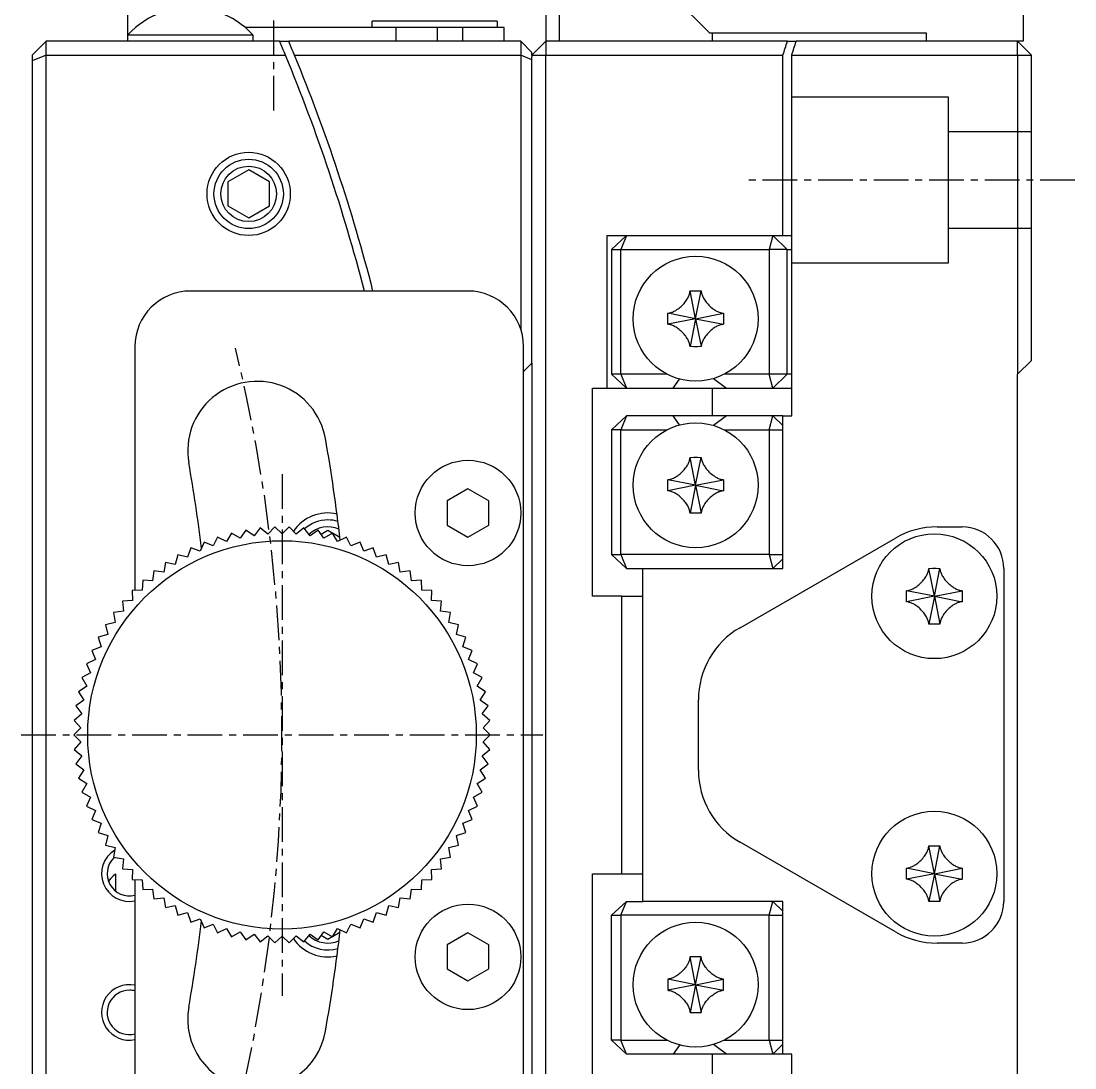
# Model space of a CAD drawing. Extents: x 52 to 451, y 54 to 360.
# Drawn here: x 292.84 to 330.8, y 164.16 to 201.89 of the extents above; entities that cross this region are included whole.
import ezdxf

# ---------------------------------------------------------------- set-up
doc = ezdxf.new("R2010")
doc.units = 0
doc.linetypes.add('CENTER', pattern=[2, 1.25, -0.25, 0.25, -0.25])
doc.layers.get('0').update_dxf_attribs({"linetype": 'CONTINUOUS'})
doc.layers.add('CENTER', color=1, linetype='CENTER')

msp = doc.modelspace()

# ---------------------------------------------------------------- linework, layer by layer
at = {"color": 7, "linetype": 'CONTINUOUS'}
for p, q in [((328.937, 216.161), (328.937, 201.161)), ((312.237, 201.161), (312.237, 213.161)), ((311.737, 212.661), (311.737, 201.161)), ((317.637, 201.461), (312.937, 206.161)), ((296.687, 201.161), (296.687, 202.411)), ((306.335, 201.661), (300.905, 201.661)), ((309.987, 201.89), (305.487, 201.89)), ((305.487, 201.661), (305.487, 201.89)), ((307.835, 201.661), (306.335, 201.661)), ((308.737, 201.661), (307.835, 201.661)), ((310.237, 201.661), (308.737, 201.661)), ((309.987, 201.89), (309.987, 201.661)), ((310.237, 201.161), (310.237, 201.661)), ((296.687, 201.39), (298.937, 201.39)), ((296.687, 201.161), (296.687, 201.39)), ((298.937, 201.39), (301.187, 201.39)), ((301.187, 201.39), (301.187, 201.161)), ((317.637, 201.461), (325.437, 201.461)), ((317.737, 201.461), (317.737, 201.161)), ((325.437, 201.461), (325.437, 201.161)), ((293.737, 201.161), (293.237, 200.661)), ((302.152, 201.161), (293.737, 201.161)), ((293.737, 200.661), (293.737, 201.161)), ((302.152, 201.161), (302.478, 201.161)), ((310.837, 201.161), (302.478, 201.161)), ((311.237, 200.761), (310.837, 201.161)), ((310.837, 201.161), (310.837, 200.661)), ((311.237, 200.661), (311.737, 201.161)), ((320.443, 201.161), (311.737, 201.161)), ((311.737, 201.161), (311.737, 200.661)), ((320.443, 201.161), (320.758, 201.161)), ((328.737, 201.161), (320.758, 201.161)), ((328.737, 201.161), (329.237, 200.661)), ((328.737, 200.661), (328.737, 201.161)), ((328.937, 201.161), (328.737, 201.161)), ((293.237, 200.661), (293.237, 200.454)), ((293.737, 200.661), (293.237, 200.454)), ((293.237, 200.454), (293.237, 151.868)), ((293.737, 151.661), (293.737, 200.661)), ((293.737, 200.661), (302.362, 200.661)), ((302.687, 200.661), (310.837, 200.661)), ((310.837, 200.661), (310.837, 190.785)), ((311.237, 200.495), (310.837, 200.661)), ((311.237, 200.661), (311.237, 200.761)), ((311.237, 200.661), (311.237, 200.595)), ((311.237, 200.661), (311.737, 200.661)), ((311.237, 200.495), (311.237, 200.595)), ((311.237, 189.561), (311.237, 200.495)), ((311.737, 151.661), (311.737, 200.661)), ((311.737, 200.661), (320.283, 200.661)), ((320.283, 194.161), (320.283, 200.661)), ((320.598, 187.661), (320.598, 200.661)), ((320.598, 200.661), (328.737, 200.661)), ((328.737, 200.661), (328.737, 189.161)), ((328.737, 200.661), (329.237, 200.661)), ((329.237, 189.661), (329.237, 200.661)), ((301.036, 196.527), (300.286, 196.094)), ((301.786, 196.094), (301.036, 196.527)), ((300.286, 196.094), (300.286, 195.228)), ((301.786, 195.228), (301.786, 196.094)), ((300.286, 195.228), (301.036, 194.795)), ((301.036, 194.795), (301.786, 195.228)), ((313.948, 194.161), (320.283, 194.161)), ((313.948, 188.661), (313.948, 194.161)), ((314.112, 193.661), (314.651, 194.161)), ((314.651, 194.161), (314.446, 193.661)), ((319.918, 194.161), (319.781, 193.661)), ((319.918, 194.161), (320.436, 193.661)), ((320.283, 194.161), (320.598, 194.161)), ((314.112, 193.661), (314.446, 193.661)), ((314.112, 193.661), (314.112, 189.161)), ((314.446, 193.661), (319.781, 193.661)), ((314.446, 189.161), (314.446, 193.661)), ((320.436, 193.661), (319.781, 193.661)), ((319.781, 193.661), (319.781, 189.161)), ((320.436, 193.661), (320.598, 193.661)), ((320.436, 189.161), (320.436, 193.661)), ((308.937, 192.161), (298.937, 192.161)), ((316.927, 192.094), (316.931, 192.117)), ((316.931, 192.117), (316.934, 192.14)), ((316.934, 192.14), (316.937, 192.162)), ((316.937, 192.162), (317.074, 192.167)), ((317.137, 191.161), (316.937, 192.162)), ((317.074, 192.167), (317.206, 192.167)), ((317.137, 191.161), (317.337, 192.162)), ((317.206, 192.167), (317.337, 192.162)), ((317.337, 192.162), (317.34, 192.133)), ((317.34, 192.133), (317.345, 192.105)), ((317.345, 192.105), (317.352, 192.076)), ((316.719, 191.713), (316.75, 191.751)), ((316.75, 191.751), (316.778, 191.787)), ((316.778, 191.787), (316.804, 191.825)), ((316.804, 191.825), (316.829, 191.863)), ((316.829, 191.863), (316.846, 191.893)), ((316.846, 191.893), (316.863, 191.923)), ((316.863, 191.923), (316.878, 191.954)), ((316.878, 191.954), (316.892, 191.986)), ((316.892, 191.986), (316.903, 192.014)), ((316.903, 192.014), (316.913, 192.043)), ((316.913, 192.043), (316.921, 192.072)), ((316.921, 192.072), (316.927, 192.094)), ((317.352, 192.076), (317.36, 192.048)), ((317.36, 192.048), (317.369, 192.019)), ((317.369, 192.019), (317.38, 191.992)), ((317.38, 191.992), (317.393, 191.961)), ((317.393, 191.961), (317.408, 191.931)), ((317.408, 191.931), (317.423, 191.901)), ((317.423, 191.901), (317.44, 191.871)), ((317.44, 191.871), (317.465, 191.832)), ((317.465, 191.832), (317.492, 191.793)), ((317.492, 191.793), (317.52, 191.756)), ((317.52, 191.756), (317.551, 191.718)), ((317.551, 191.718), (317.584, 191.682)), ((316.131, 191.229), (316.136, 191.361)), ((316.136, 191.361), (316.164, 191.364)), ((317.137, 191.161), (316.136, 191.361)), ((316.164, 191.364), (316.193, 191.369)), ((316.193, 191.369), (316.222, 191.376)), ((316.222, 191.376), (316.25, 191.384)), ((316.25, 191.384), (316.278, 191.393)), ((316.278, 191.393), (316.306, 191.404)), ((316.306, 191.404), (316.337, 191.417)), ((316.337, 191.417), (316.367, 191.431)), ((316.367, 191.431), (316.397, 191.447)), ((316.397, 191.447), (316.427, 191.464)), ((316.427, 191.464), (316.466, 191.489)), ((316.466, 191.489), (316.504, 191.516)), ((316.504, 191.516), (316.542, 191.544)), ((316.542, 191.544), (316.58, 191.575)), ((316.58, 191.575), (316.616, 191.608)), ((316.616, 191.608), (316.652, 191.642)), ((316.652, 191.642), (316.686, 191.677)), ((316.686, 191.677), (316.719, 191.713)), ((317.137, 191.161), (318.138, 191.361)), ((317.584, 191.682), (317.618, 191.646)), ((317.618, 191.646), (317.653, 191.612)), ((317.653, 191.612), (317.69, 191.579)), ((317.69, 191.579), (317.727, 191.548)), ((317.727, 191.548), (317.764, 191.52)), ((317.764, 191.52), (317.801, 191.494)), ((317.801, 191.494), (317.839, 191.469)), ((317.839, 191.469), (317.869, 191.452)), ((317.869, 191.452), (317.9, 191.435)), ((317.9, 191.435), (317.931, 191.42)), ((317.931, 191.42), (317.962, 191.406)), ((317.962, 191.406), (317.991, 191.395)), ((317.991, 191.395), (318.019, 191.385)), ((318.019, 191.385), (318.048, 191.377)), ((318.048, 191.377), (318.071, 191.371)), ((318.071, 191.371), (318.093, 191.367)), ((318.093, 191.367), (318.116, 191.363)), ((318.116, 191.363), (318.138, 191.361)), ((318.138, 191.361), (318.143, 191.224)), ((316.131, 191.098), (316.131, 191.229)), ((316.136, 190.961), (316.131, 191.098)), ((317.137, 191.161), (316.136, 190.961)), ((316.158, 190.958), (316.136, 190.961)), ((317.137, 191.161), (316.937, 190.16)), ((317.137, 191.161), (317.337, 190.16)), ((317.137, 191.161), (318.138, 190.961)), ((318.138, 190.961), (318.11, 190.957)), ((318.143, 191.092), (318.138, 190.961)), ((318.143, 191.224), (318.143, 191.092)), ((316.181, 190.955), (316.158, 190.958)), ((316.204, 190.95), (316.181, 190.955)), ((316.226, 190.945), (316.204, 190.95)), ((316.255, 190.937), (316.226, 190.945)), ((316.284, 190.927), (316.255, 190.937)), ((316.312, 190.916), (316.284, 190.927)), ((316.343, 190.902), (316.312, 190.916)), ((316.374, 190.887), (316.343, 190.902)), ((316.405, 190.87), (316.374, 190.887)), ((316.435, 190.852), (316.405, 190.87)), ((316.473, 190.828), (316.435, 190.852)), ((316.511, 190.801), (316.473, 190.828)), ((316.547, 190.774), (316.511, 190.801)), ((316.585, 190.742), (316.547, 190.774)), ((316.621, 190.71), (316.585, 190.742)), ((316.656, 190.676), (316.621, 190.71)), ((316.69, 190.64), (316.656, 190.676)), ((316.723, 190.603), (316.69, 190.64)), ((316.754, 190.566), (316.723, 190.603)), ((317.555, 190.608), (317.524, 190.571)), ((317.588, 190.645), (317.555, 190.608)), ((317.622, 190.68), (317.588, 190.645)), ((317.658, 190.714), (317.622, 190.68)), ((317.694, 190.747), (317.658, 190.714)), ((317.732, 190.778), (317.694, 190.747)), ((317.77, 190.806), (317.732, 190.778)), ((317.808, 190.833), (317.77, 190.806)), ((317.847, 190.857), (317.808, 190.833)), ((317.877, 190.874), (317.847, 190.857)), ((317.907, 190.89), (317.877, 190.874)), ((317.937, 190.905), (317.907, 190.89)), ((317.968, 190.918), (317.937, 190.905)), ((317.996, 190.929), (317.968, 190.918)), ((318.024, 190.938), (317.996, 190.929)), ((318.052, 190.946), (318.024, 190.938)), ((318.081, 190.953), (318.052, 190.946)), ((318.11, 190.957), (318.081, 190.953)), ((316.782, 190.528), (316.754, 190.566)), ((316.809, 190.49), (316.782, 190.528)), ((316.834, 190.45), (316.809, 190.49)), ((316.851, 190.421), (316.834, 190.45)), ((316.866, 190.391), (316.851, 190.421)), ((316.881, 190.361), (316.866, 190.391)), ((316.894, 190.33), (316.881, 190.361)), ((316.905, 190.302), (316.894, 190.33)), ((316.914, 190.274), (316.905, 190.302)), ((316.922, 190.246), (316.914, 190.274)), ((316.929, 190.217), (316.922, 190.246)), ((316.934, 190.188), (316.929, 190.217)), ((317.343, 190.205), (317.34, 190.182)), ((317.348, 190.227), (317.343, 190.205)), ((317.353, 190.25), (317.348, 190.227)), ((317.361, 190.279), (317.353, 190.25)), ((317.371, 190.307), (317.361, 190.279)), ((317.382, 190.336), (317.371, 190.307)), ((317.396, 190.367), (317.382, 190.336)), ((317.411, 190.398), (317.396, 190.367)), ((317.428, 190.429), (317.411, 190.398)), ((317.446, 190.459), (317.428, 190.429)), ((317.47, 190.497), (317.446, 190.459)), ((317.496, 190.534), (317.47, 190.497)), ((317.524, 190.571), (317.496, 190.534)), ((296.937, 190.161), (296.937, 181.372)), ((310.937, 162.161), (310.937, 190.161)), ((316.937, 190.16), (316.934, 190.188)), ((317.069, 190.155), (316.937, 190.16)), ((317.2, 190.154), (317.069, 190.155)), ((317.337, 190.16), (317.2, 190.154)), ((317.34, 190.182), (317.337, 190.16)), ((311.237, 189.561), (310.937, 189.261)), ((311.237, 189.561), (311.237, 162.761)), ((329.237, 189.661), (328.737, 189.161)), ((314.651, 188.661), (314.112, 189.161)), ((314.446, 189.161), (314.112, 189.161)), ((316.106, 189.161), (314.446, 189.161)), ((314.446, 189.161), (314.651, 188.661)), ((319.781, 189.161), (318.168, 189.161)), ((319.918, 188.661), (319.781, 189.161)), ((320.436, 189.161), (319.781, 189.161)), ((320.436, 189.161), (319.918, 188.661)), ((320.598, 189.161), (320.436, 189.161)), ((328.737, 163.161), (328.737, 189.161)), ((316.326, 188.661), (316.56, 188.986)), ((317.776, 189.005), (318.252, 188.661)), ((313.417, 181.161), (313.417, 188.661)), ((313.417, 188.661), (313.948, 188.661)), ((313.948, 188.661), (314.651, 188.661)), ((314.651, 188.661), (316.326, 188.661)), ((316.326, 188.661), (318.252, 188.661)), ((317.737, 188.661), (317.737, 187.661)), ((318.252, 188.661), (319.918, 188.661)), ((319.918, 188.661), (320.598, 188.661)), ((314.651, 187.661), (314.112, 187.161)), ((314.651, 187.661), (314.446, 187.161)), ((316.326, 187.661), (314.651, 187.661)), ((318.252, 187.661), (316.326, 187.661)), ((316.56, 187.335), (316.326, 187.661)), ((318.252, 187.661), (317.776, 187.317)), ((319.918, 187.661), (318.252, 187.661)), ((319.781, 187.161), (319.918, 187.661)), ((320.283, 187.309), (319.918, 187.661)), ((320.283, 187.661), (319.918, 187.661)), ((320.283, 182.161), (320.283, 187.661)), ((320.283, 187.661), (320.598, 187.661)), ((314.446, 187.161), (314.112, 187.161)), ((314.112, 187.161), (314.112, 182.661)), ((314.446, 187.161), (316.106, 187.161)), ((314.446, 182.661), (314.446, 187.161)), ((318.168, 187.161), (319.781, 187.161)), ((319.781, 187.161), (320.283, 187.161)), ((319.781, 187.161), (319.781, 182.661)), ((316.903, 186.014), (316.913, 186.043)), ((316.913, 186.043), (316.921, 186.072)), ((316.921, 186.072), (316.927, 186.094)), ((316.927, 186.094), (316.931, 186.117)), ((316.931, 186.117), (316.934, 186.14)), ((316.934, 186.14), (316.937, 186.162)), ((316.937, 186.162), (317.074, 186.167)), ((317.137, 185.161), (316.937, 186.162)), ((317.074, 186.167), (317.206, 186.167)), ((317.137, 185.161), (317.337, 186.162)), ((317.206, 186.167), (317.337, 186.162)), ((317.337, 186.162), (317.34, 186.133)), ((317.34, 186.133), (317.345, 186.105)), ((317.345, 186.105), (317.352, 186.076)), ((317.352, 186.076), (317.36, 186.048)), ((317.36, 186.048), (317.369, 186.019)), ((316.652, 185.642), (316.686, 185.677)), ((316.686, 185.677), (316.719, 185.713)), ((316.719, 185.713), (316.75, 185.751)), ((316.75, 185.751), (316.778, 185.787)), ((316.778, 185.787), (316.804, 185.825)), ((316.804, 185.825), (316.829, 185.863)), ((316.829, 185.863), (316.846, 185.893)), ((316.846, 185.893), (316.863, 185.923)), ((316.863, 185.923), (316.878, 185.954)), ((316.878, 185.954), (316.892, 185.986)), ((316.892, 185.986), (316.903, 186.014)), ((317.369, 186.019), (317.38, 185.992)), ((317.38, 185.992), (317.393, 185.961)), ((317.393, 185.961), (317.408, 185.931)), ((317.408, 185.931), (317.423, 185.901)), ((317.423, 185.901), (317.44, 185.871)), ((317.44, 185.871), (317.465, 185.832)), ((317.465, 185.832), (317.492, 185.793)), ((317.492, 185.793), (317.52, 185.756)), ((317.52, 185.756), (317.551, 185.718)), ((317.551, 185.718), (317.584, 185.682)), ((317.584, 185.682), (317.618, 185.646)), ((317.618, 185.646), (317.653, 185.612)), ((316.131, 185.229), (316.136, 185.361)), ((316.136, 185.361), (316.164, 185.364)), ((317.137, 185.161), (316.136, 185.361)), ((316.164, 185.364), (316.193, 185.369)), ((316.193, 185.369), (316.222, 185.376)), ((316.222, 185.376), (316.25, 185.384)), ((316.25, 185.384), (316.278, 185.393)), ((316.278, 185.393), (316.306, 185.404)), ((316.306, 185.404), (316.337, 185.417)), ((316.337, 185.417), (316.367, 185.431)), ((316.367, 185.431), (316.397, 185.447)), ((316.397, 185.447), (316.427, 185.464)), ((316.427, 185.464), (316.466, 185.489)), ((316.466, 185.489), (316.504, 185.516)), ((316.504, 185.516), (316.542, 185.544)), ((316.542, 185.544), (316.58, 185.575)), ((316.58, 185.575), (316.616, 185.608)), ((316.616, 185.608), (316.652, 185.642)), ((317.137, 185.161), (318.138, 185.361)), ((317.653, 185.612), (317.69, 185.579)), ((317.69, 185.579), (317.727, 185.548)), ((317.727, 185.548), (317.764, 185.52)), ((317.764, 185.52), (317.801, 185.494)), ((317.801, 185.494), (317.839, 185.469)), ((317.839, 185.469), (317.869, 185.452)), ((317.869, 185.452), (317.9, 185.435)), ((317.9, 185.435), (317.931, 185.42)), ((317.931, 185.42), (317.962, 185.406)), ((317.962, 185.406), (317.991, 185.395)), ((317.991, 185.395), (318.019, 185.385)), ((318.019, 185.385), (318.048, 185.377)), ((318.048, 185.377), (318.071, 185.371)), ((318.071, 185.371), (318.093, 185.367)), ((318.093, 185.367), (318.116, 185.363)), ((318.116, 185.363), (318.138, 185.361)), ((318.138, 185.361), (318.143, 185.224)), ((308.937, 185.027), (308.187, 184.594)), ((309.687, 184.594), (308.937, 185.027)), ((316.131, 185.098), (316.131, 185.229)), ((316.136, 184.961), (316.131, 185.098)), ((317.137, 185.161), (316.136, 184.961)), ((316.158, 184.958), (316.136, 184.961)), ((316.181, 184.955), (316.158, 184.958)), ((316.204, 184.95), (316.181, 184.955)), ((316.226, 184.945), (316.204, 184.95)), ((316.255, 184.937), (316.226, 184.945)), ((316.284, 184.927), (316.255, 184.937)), ((316.312, 184.916), (316.284, 184.927)), ((316.343, 184.902), (316.312, 184.916)), ((316.374, 184.887), (316.343, 184.902)), ((316.405, 184.87), (316.374, 184.887)), ((317.137, 185.161), (316.937, 184.16)), ((317.137, 185.161), (317.337, 184.16)), ((317.137, 185.161), (318.138, 184.961)), ((317.907, 184.89), (317.877, 184.874)), ((317.937, 184.905), (317.907, 184.89)), ((317.968, 184.918), (317.937, 184.905)), ((317.996, 184.929), (317.968, 184.918)), ((318.024, 184.938), (317.996, 184.929)), ((318.052, 184.946), (318.024, 184.938)), ((318.081, 184.953), (318.052, 184.946)), ((318.11, 184.957), (318.081, 184.953)), ((318.138, 184.961), (318.11, 184.957)), ((318.143, 185.092), (318.138, 184.961)), ((318.143, 185.224), (318.143, 185.092)), ((308.187, 184.594), (308.187, 183.728)), ((309.687, 183.728), (309.687, 184.594)), ((316.435, 184.852), (316.405, 184.87)), ((316.473, 184.828), (316.435, 184.852)), ((316.511, 184.801), (316.473, 184.828)), ((316.547, 184.774), (316.511, 184.801)), ((316.585, 184.742), (316.547, 184.774)), ((316.621, 184.71), (316.585, 184.742)), ((316.656, 184.676), (316.621, 184.71)), ((316.69, 184.64), (316.656, 184.676)), ((316.723, 184.603), (316.69, 184.64)), ((316.754, 184.566), (316.723, 184.603)), ((316.782, 184.528), (316.754, 184.566)), ((316.809, 184.49), (316.782, 184.528)), ((317.496, 184.534), (317.47, 184.497)), ((317.524, 184.571), (317.496, 184.534)), ((317.555, 184.608), (317.524, 184.571)), ((317.588, 184.645), (317.555, 184.608)), ((317.622, 184.68), (317.588, 184.645)), ((317.658, 184.714), (317.622, 184.68)), ((317.694, 184.747), (317.658, 184.714)), ((317.732, 184.778), (317.694, 184.747)), ((317.77, 184.806), (317.732, 184.778)), ((317.808, 184.833), (317.77, 184.806)), ((317.847, 184.857), (317.808, 184.833)), ((317.877, 184.874), (317.847, 184.857)), ((316.834, 184.45), (316.809, 184.49)), ((316.851, 184.421), (316.834, 184.45)), ((316.866, 184.391), (316.851, 184.421)), ((316.881, 184.361), (316.866, 184.391)), ((316.894, 184.33), (316.881, 184.361)), ((316.905, 184.302), (316.894, 184.33)), ((316.914, 184.274), (316.905, 184.302)), ((316.922, 184.246), (316.914, 184.274)), ((316.929, 184.217), (316.922, 184.246)), ((316.934, 184.188), (316.929, 184.217)), ((316.937, 184.16), (316.934, 184.188)), ((317.069, 184.155), (316.937, 184.16)), ((317.2, 184.154), (317.069, 184.155)), ((317.337, 184.16), (317.2, 184.154)), ((317.34, 184.182), (317.337, 184.16)), ((317.343, 184.205), (317.34, 184.182)), ((317.348, 184.227), (317.343, 184.205)), ((317.353, 184.25), (317.348, 184.227)), ((317.361, 184.279), (317.353, 184.25)), ((317.371, 184.307), (317.361, 184.279)), ((317.382, 184.336), (317.371, 184.307)), ((317.396, 184.367), (317.382, 184.336)), ((317.411, 184.398), (317.396, 184.367)), ((317.428, 184.429), (317.411, 184.398)), ((317.446, 184.459), (317.428, 184.429)), ((317.47, 184.497), (317.446, 184.459)), ((300.423, 183.438), (300.238, 183.131)), ((300.729, 183.254), (300.423, 183.438)), ((300.935, 183.547), (300.729, 183.254)), ((301.228, 183.342), (300.935, 183.547)), ((301.453, 183.62), (301.228, 183.342)), ((301.731, 183.395), (301.453, 183.62)), ((301.975, 183.656), (301.731, 183.395)), ((302.237, 183.412), (301.975, 183.656)), ((302.499, 183.656), (302.237, 183.412)), ((302.743, 183.395), (302.499, 183.656)), ((303.021, 183.62), (302.743, 183.395)), ((303.246, 183.342), (303.021, 183.62)), ((303.539, 183.547), (303.246, 183.342)), ((303.745, 183.254), (303.539, 183.547)), ((303.89, 183.527), (303.65, 183.389)), ((304.051, 183.438), (303.745, 183.254)), ((304.048, 183.436), (303.89, 183.527)), ((304.236, 183.131), (304.051, 183.438)), ((304.324, 183.276), (304.056, 183.431)), ((308.187, 183.728), (308.937, 183.295)), ((308.937, 183.295), (309.687, 183.728)), ((325.835, 183.661), (326.737, 183.661)), ((299.428, 183.115), (299.288, 182.785)), ((299.757, 182.975), (299.428, 183.115)), ((299.919, 183.294), (299.757, 182.975)), ((300.238, 183.131), (299.919, 183.294)), ((304.555, 183.294), (304.236, 183.131)), ((304.717, 182.975), (304.555, 183.294)), ((305.047, 183.115), (304.717, 182.975)), ((305.186, 182.785), (305.047, 183.115)), ((318.737, 180.027), (324.335, 183.259)), ((298.487, 182.656), (298.394, 182.31)), ((298.833, 182.563), (298.487, 182.656)), ((298.949, 182.902), (298.833, 182.563)), ((299.288, 182.785), (298.949, 182.902)), ((305.525, 182.902), (305.186, 182.785)), ((305.641, 182.563), (305.525, 182.902)), ((305.987, 182.656), (305.641, 182.563)), ((306.08, 182.31), (305.987, 182.656)), ((314.112, 182.661), (314.446, 182.661)), ((314.112, 182.661), (314.651, 182.161)), ((319.781, 182.661), (314.446, 182.661)), ((314.446, 182.661), (314.651, 182.161)), ((319.781, 182.661), (320.283, 182.661)), ((319.781, 182.661), (319.918, 182.161)), ((298.043, 182.379), (297.975, 182.027)), ((298.394, 182.31), (298.043, 182.379)), ((306.431, 182.379), (306.08, 182.31)), ((306.499, 182.027), (306.431, 182.379)), ((319.918, 182.161), (320.283, 182.512)), ((297.62, 182.071), (297.576, 181.716)), ((297.975, 182.027), (297.62, 182.071)), ((306.855, 182.071), (306.499, 182.027)), ((306.898, 181.716), (306.855, 182.071)), ((314.651, 182.161), (315.237, 182.161)), ((315.237, 170.161), (315.237, 182.161)), ((315.237, 182.161), (320.283, 182.161)), ((325.404, 181.825), (325.429, 181.863)), ((325.429, 181.863), (325.446, 181.893)), ((325.446, 181.893), (325.463, 181.923)), ((325.463, 181.923), (325.478, 181.954)), ((325.478, 181.954), (325.492, 181.986)), ((325.492, 181.986), (325.503, 182.014)), ((325.503, 182.014), (325.513, 182.043)), ((325.513, 182.043), (325.521, 182.072)), ((325.521, 182.072), (325.527, 182.094)), ((325.527, 182.094), (325.531, 182.117)), ((325.531, 182.117), (325.534, 182.14)), ((325.534, 182.14), (325.537, 182.162)), ((325.537, 182.162), (325.674, 182.167)), ((325.737, 181.161), (325.537, 182.162)), ((325.674, 182.167), (325.806, 182.167)), ((325.737, 181.161), (325.937, 182.162)), ((325.806, 182.167), (325.937, 182.162)), ((325.937, 182.162), (325.94, 182.133)), ((325.94, 182.133), (325.945, 182.105)), ((325.945, 182.105), (325.952, 182.076)), ((325.952, 182.076), (325.96, 182.048)), ((325.96, 182.048), (325.969, 182.019)), ((325.969, 182.019), (325.98, 181.992)), ((325.98, 181.992), (325.993, 181.961)), ((325.993, 181.961), (326.008, 181.931)), ((326.008, 181.931), (326.023, 181.901)), ((326.023, 181.901), (326.04, 181.871)), ((326.04, 181.871), (326.065, 181.832)), ((328.237, 182.161), (328.237, 170.161)), ((297.219, 181.734), (297.2, 181.377)), ((297.576, 181.716), (297.219, 181.734)), ((307.256, 181.734), (306.898, 181.716)), ((307.274, 181.377), (307.256, 181.734)), ((325.027, 181.464), (325.066, 181.489)), ((325.066, 181.489), (325.104, 181.516)), ((325.104, 181.516), (325.142, 181.544)), ((325.142, 181.544), (325.18, 181.575)), ((325.18, 181.575), (325.216, 181.608)), ((325.216, 181.608), (325.252, 181.642)), ((325.252, 181.642), (325.286, 181.677)), ((325.286, 181.677), (325.319, 181.713)), ((325.319, 181.713), (325.35, 181.751)), ((325.35, 181.751), (325.378, 181.787)), ((325.378, 181.787), (325.404, 181.825)), ((326.065, 181.832), (326.092, 181.793)), ((326.092, 181.793), (326.12, 181.756)), ((326.12, 181.756), (326.151, 181.718)), ((326.151, 181.718), (326.184, 181.682)), ((326.184, 181.682), (326.218, 181.646)), ((326.218, 181.646), (326.253, 181.612)), ((326.253, 181.612), (326.29, 181.579)), ((326.29, 181.579), (326.327, 181.548)), ((326.327, 181.548), (326.364, 181.52)), ((326.364, 181.52), (326.401, 181.494)), ((326.401, 181.494), (326.439, 181.469)), ((326.439, 181.469), (326.469, 181.452)), ((297.2, 181.377), (296.842, 181.371)), ((296.842, 181.371), (296.848, 181.013)), ((307.632, 181.371), (307.274, 181.377)), ((307.626, 181.013), (307.632, 181.371)), ((314.478, 181.161), (313.417, 181.161)), ((314.478, 171.161), (314.478, 181.161)), ((314.478, 181.161), (315.237, 181.161)), ((324.731, 181.229), (324.736, 181.361)), ((324.731, 181.098), (324.731, 181.229)), ((324.736, 180.961), (324.731, 181.098)), ((324.736, 181.361), (324.764, 181.364)), ((325.737, 181.161), (324.736, 181.361)), ((325.737, 181.161), (324.736, 180.961)), ((324.764, 181.364), (324.793, 181.369)), ((324.793, 181.369), (324.822, 181.376)), ((324.822, 181.376), (324.85, 181.384)), ((324.85, 181.384), (324.878, 181.393)), ((324.878, 181.393), (324.906, 181.404)), ((324.906, 181.404), (324.937, 181.417)), ((324.937, 181.417), (324.967, 181.431)), ((324.967, 181.431), (324.997, 181.447)), ((324.997, 181.447), (325.027, 181.464)), ((325.737, 181.161), (325.537, 180.16)), ((325.737, 181.161), (326.738, 181.361)), ((325.737, 181.161), (325.937, 180.16)), ((325.737, 181.161), (326.738, 180.961)), ((326.469, 181.452), (326.5, 181.435)), ((326.5, 181.435), (326.531, 181.42)), ((326.531, 181.42), (326.562, 181.406)), ((326.562, 181.406), (326.591, 181.395)), ((326.591, 181.395), (326.619, 181.385)), ((326.619, 181.385), (326.648, 181.377)), ((326.648, 181.377), (326.671, 181.371)), ((326.671, 181.371), (326.693, 181.367)), ((326.693, 181.367), (326.716, 181.363)), ((326.716, 181.363), (326.738, 181.361)), ((326.738, 181.361), (326.743, 181.224)), ((326.743, 181.092), (326.738, 180.961)), ((326.743, 181.224), (326.743, 181.092)), ((296.848, 181.013), (296.492, 180.982)), ((296.492, 180.982), (296.523, 180.625)), ((307.982, 180.982), (307.626, 181.013)), ((307.951, 180.625), (307.982, 180.982)), ((324.758, 180.958), (324.736, 180.961)), ((324.781, 180.955), (324.758, 180.958)), ((324.804, 180.95), (324.781, 180.955)), ((324.826, 180.945), (324.804, 180.95)), ((324.855, 180.937), (324.826, 180.945)), ((324.884, 180.927), (324.855, 180.937)), ((324.912, 180.916), (324.884, 180.927)), ((324.943, 180.902), (324.912, 180.916)), ((324.974, 180.887), (324.943, 180.902)), ((325.005, 180.87), (324.974, 180.887)), ((325.035, 180.852), (325.005, 180.87)), ((325.073, 180.828), (325.035, 180.852)), ((325.111, 180.801), (325.073, 180.828)), ((325.147, 180.774), (325.111, 180.801)), ((325.185, 180.742), (325.147, 180.774)), ((325.221, 180.71), (325.185, 180.742)), ((325.256, 180.676), (325.221, 180.71)), ((326.258, 180.714), (326.222, 180.68)), ((326.294, 180.747), (326.258, 180.714)), ((326.332, 180.778), (326.294, 180.747)), ((326.37, 180.806), (326.332, 180.778)), ((326.408, 180.833), (326.37, 180.806)), ((326.447, 180.857), (326.408, 180.833)), ((326.477, 180.874), (326.447, 180.857)), ((326.507, 180.89), (326.477, 180.874)), ((326.537, 180.905), (326.507, 180.89)), ((326.568, 180.918), (326.537, 180.905)), ((326.596, 180.929), (326.568, 180.918)), ((326.624, 180.938), (326.596, 180.929)), ((326.652, 180.946), (326.624, 180.938)), ((326.681, 180.953), (326.652, 180.946)), ((326.71, 180.957), (326.681, 180.953)), ((326.738, 180.961), (326.71, 180.957)), ((296.523, 180.625), (296.169, 180.569)), ((296.169, 180.569), (296.225, 180.216)), ((308.305, 180.569), (307.951, 180.625)), ((308.249, 180.216), (308.305, 180.569)), ((325.29, 180.64), (325.256, 180.676)), ((325.323, 180.603), (325.29, 180.64)), ((325.354, 180.566), (325.323, 180.603)), ((325.382, 180.528), (325.354, 180.566)), ((325.409, 180.49), (325.382, 180.528)), ((325.434, 180.45), (325.409, 180.49)), ((325.451, 180.421), (325.434, 180.45)), ((325.466, 180.391), (325.451, 180.421)), ((325.481, 180.361), (325.466, 180.391)), ((325.494, 180.33), (325.481, 180.361)), ((325.505, 180.302), (325.494, 180.33)), ((325.982, 180.336), (325.971, 180.307)), ((325.996, 180.367), (325.982, 180.336)), ((326.011, 180.398), (325.996, 180.367)), ((326.028, 180.429), (326.011, 180.398)), ((326.046, 180.459), (326.028, 180.429)), ((326.07, 180.497), (326.046, 180.459)), ((326.096, 180.534), (326.07, 180.497)), ((326.124, 180.571), (326.096, 180.534)), ((326.155, 180.608), (326.124, 180.571)), ((326.188, 180.645), (326.155, 180.608)), ((326.222, 180.68), (326.188, 180.645)), ((296.225, 180.216), (295.877, 180.135)), ((295.877, 180.135), (295.957, 179.787)), ((308.597, 180.135), (308.249, 180.216)), ((308.517, 179.787), (308.597, 180.135)), ((325.514, 180.274), (325.505, 180.302)), ((325.522, 180.246), (325.514, 180.274)), ((325.529, 180.217), (325.522, 180.246)), ((325.534, 180.188), (325.529, 180.217)), ((325.537, 180.16), (325.534, 180.188)), ((325.669, 180.155), (325.537, 180.16)), ((325.8, 180.154), (325.669, 180.155)), ((325.937, 180.16), (325.8, 180.154)), ((325.94, 180.182), (325.937, 180.16)), ((325.943, 180.205), (325.94, 180.182)), ((325.948, 180.227), (325.943, 180.205)), ((325.953, 180.25), (325.948, 180.227)), ((325.961, 180.279), (325.953, 180.25)), ((325.971, 180.307), (325.961, 180.279)), ((295.957, 179.787), (295.615, 179.682)), ((295.615, 179.682), (295.72, 179.34)), ((308.859, 179.682), (308.517, 179.787)), ((308.755, 179.34), (308.859, 179.682)), ((295.72, 179.34), (295.385, 179.211)), ((295.385, 179.211), (295.514, 178.877)), ((309.089, 179.211), (308.755, 179.34)), ((308.96, 178.877), (309.089, 179.211)), ((295.514, 178.877), (295.189, 178.726)), ((309.285, 178.726), (308.96, 178.877)), ((295.189, 178.726), (295.341, 178.402)), ((309.134, 178.402), (309.285, 178.726)), ((295.341, 178.402), (295.028, 178.228)), ((295.028, 178.228), (295.201, 177.915)), ((309.447, 178.228), (309.134, 178.402)), ((309.273, 177.915), (309.447, 178.228)), ((295.201, 177.915), (294.901, 177.72)), ((294.901, 177.72), (295.096, 177.42)), ((309.573, 177.72), (309.273, 177.915)), ((309.378, 177.42), (309.573, 177.72)), ((295.096, 177.42), (294.81, 177.205)), ((309.664, 177.205), (309.378, 177.42)), ((317.237, 174.893), (317.237, 177.429)), ((295.025, 176.919), (294.755, 176.684)), ((294.81, 177.205), (295.025, 176.919)), ((309.449, 176.919), (309.664, 177.205)), ((309.719, 176.684), (309.449, 176.919)), ((294.755, 176.684), (294.99, 176.414)), ((309.484, 176.414), (309.719, 176.684)), ((294.99, 176.414), (294.737, 176.161)), ((294.737, 176.161), (294.99, 175.908)), ((309.737, 176.161), (309.484, 176.414)), ((309.484, 175.908), (309.737, 176.161)), ((294.99, 175.908), (294.755, 175.638)), ((309.719, 175.638), (309.484, 175.908)), ((294.755, 175.638), (295.025, 175.403)), ((295.025, 175.403), (294.81, 175.117)), ((309.449, 175.403), (309.719, 175.638)), ((309.664, 175.117), (309.449, 175.403)), ((294.81, 175.117), (295.096, 174.902)), ((309.378, 174.902), (309.664, 175.117)), ((295.096, 174.902), (294.901, 174.601)), ((309.573, 174.601), (309.378, 174.902)), ((294.901, 174.601), (295.201, 174.407)), ((295.201, 174.407), (295.028, 174.094)), ((309.273, 174.407), (309.573, 174.601)), ((309.447, 174.094), (309.273, 174.407)), ((295.028, 174.094), (295.341, 173.92)), ((295.341, 173.92), (295.189, 173.596)), ((309.134, 173.92), (309.447, 174.094)), ((309.285, 173.596), (309.134, 173.92)), ((295.189, 173.596), (295.514, 173.444)), ((308.96, 173.444), (309.285, 173.596)), ((295.514, 173.444), (295.385, 173.11)), ((309.089, 173.11), (308.96, 173.444)), ((295.385, 173.11), (295.72, 172.982)), ((295.72, 172.982), (295.615, 172.64)), ((308.755, 172.982), (309.089, 173.11)), ((308.859, 172.64), (308.755, 172.982)), ((295.615, 172.64), (295.957, 172.535)), ((295.957, 172.535), (295.877, 172.186)), ((308.517, 172.535), (308.859, 172.64)), ((308.597, 172.186), (308.517, 172.535)), ((295.877, 172.186), (296.225, 172.106)), ((296.225, 172.106), (296.169, 171.752)), ((308.249, 172.106), (308.597, 172.186)), ((308.305, 171.752), (308.249, 172.106)), ((324.335, 169.063), (318.737, 172.295)), ((325.478, 171.954), (325.492, 171.986)), ((325.492, 171.986), (325.503, 172.014)), ((325.503, 172.014), (325.513, 172.043)), ((325.513, 172.043), (325.521, 172.072)), ((325.521, 172.072), (325.527, 172.094)), ((325.527, 172.094), (325.531, 172.117)), ((325.531, 172.117), (325.534, 172.14)), ((325.534, 172.14), (325.537, 172.162)), ((325.537, 172.162), (325.674, 172.167)), ((325.737, 171.161), (325.537, 172.162)), ((325.674, 172.167), (325.806, 172.167)), ((325.737, 171.161), (325.937, 172.162)), ((325.806, 172.167), (325.937, 172.162)), ((325.937, 172.162), (325.94, 172.133)), ((325.94, 172.133), (325.945, 172.105)), ((325.945, 172.105), (325.952, 172.076)), ((325.952, 172.076), (325.96, 172.048)), ((325.96, 172.048), (325.969, 172.019)), ((325.969, 172.019), (325.98, 171.992)), ((325.98, 171.992), (325.993, 171.961)), ((296.169, 171.752), (296.523, 171.696)), ((296.523, 171.696), (296.492, 171.34)), ((307.951, 171.696), (308.305, 171.752)), ((307.982, 171.34), (307.951, 171.696)), ((325.18, 171.575), (325.216, 171.608)), ((325.216, 171.608), (325.252, 171.642)), ((325.252, 171.642), (325.286, 171.677)), ((325.286, 171.677), (325.319, 171.713)), ((325.319, 171.713), (325.35, 171.751)), ((325.35, 171.751), (325.378, 171.787)), ((325.378, 171.787), (325.404, 171.825)), ((325.404, 171.825), (325.429, 171.863)), ((325.429, 171.863), (325.446, 171.893)), ((325.446, 171.893), (325.463, 171.923)), ((325.463, 171.923), (325.478, 171.954)), ((325.993, 171.961), (326.008, 171.931)), ((326.008, 171.931), (326.023, 171.901)), ((326.023, 171.901), (326.04, 171.871)), ((326.04, 171.871), (326.065, 171.832)), ((326.065, 171.832), (326.092, 171.793)), ((326.092, 171.793), (326.12, 171.756)), ((326.12, 171.756), (326.151, 171.718)), ((326.151, 171.718), (326.184, 171.682)), ((326.184, 171.682), (326.218, 171.646)), ((326.218, 171.646), (326.253, 171.612)), ((326.253, 171.612), (326.29, 171.579)), ((296.492, 171.34), (296.848, 171.309)), ((296.848, 171.309), (296.842, 170.951)), ((307.626, 171.309), (307.982, 171.34)), ((307.632, 170.951), (307.626, 171.309)), ((324.731, 171.229), (324.736, 171.361)), ((324.731, 171.098), (324.731, 171.229)), ((324.736, 171.361), (324.764, 171.364)), ((325.737, 171.161), (324.736, 171.361)), ((324.764, 171.364), (324.793, 171.369)), ((324.793, 171.369), (324.822, 171.376)), ((324.822, 171.376), (324.85, 171.384)), ((324.85, 171.384), (324.878, 171.393)), ((324.878, 171.393), (324.906, 171.404)), ((324.906, 171.404), (324.937, 171.417)), ((324.937, 171.417), (324.967, 171.431)), ((324.967, 171.431), (324.997, 171.447)), ((324.997, 171.447), (325.027, 171.464)), ((325.027, 171.464), (325.066, 171.489)), ((325.066, 171.489), (325.104, 171.516)), ((325.104, 171.516), (325.142, 171.544)), ((325.142, 171.544), (325.18, 171.575)), ((325.737, 171.161), (326.738, 171.361)), ((326.29, 171.579), (326.327, 171.548)), ((326.327, 171.548), (326.364, 171.52)), ((326.364, 171.52), (326.401, 171.494)), ((326.401, 171.494), (326.439, 171.469)), ((326.439, 171.469), (326.469, 171.452)), ((326.469, 171.452), (326.5, 171.435)), ((326.5, 171.435), (326.531, 171.42)), ((326.531, 171.42), (326.562, 171.406)), ((326.562, 171.406), (326.591, 171.395)), ((326.591, 171.395), (326.619, 171.385)), ((326.619, 171.385), (326.648, 171.377)), ((326.648, 171.377), (326.671, 171.371)), ((326.671, 171.371), (326.693, 171.367)), ((326.693, 171.367), (326.716, 171.363)), ((326.716, 171.363), (326.738, 171.361)), ((326.738, 171.361), (326.743, 171.224)), ((326.743, 171.224), (326.743, 171.092)), ((295.991, 170.873), (296.07, 170.988)), ((296.07, 170.988), (296.166, 171.092)), ((296.166, 171.092), (296.237, 171.156)), ((296.237, 171.156), (296.237, 170.536)), ((296.842, 170.951), (297.2, 170.945)), ((296.937, 170.949), (296.937, 162.161)), ((297.2, 170.945), (297.219, 170.587)), ((307.256, 170.587), (307.274, 170.945)), ((307.274, 170.945), (307.632, 170.951)), ((313.417, 163.661), (313.417, 171.161)), ((313.417, 171.161), (314.478, 171.161)), ((314.478, 171.161), (315.237, 171.161)), ((324.736, 170.961), (324.731, 171.098)), ((325.737, 171.161), (324.736, 170.961)), ((324.758, 170.958), (324.736, 170.961)), ((324.781, 170.955), (324.758, 170.958)), ((324.804, 170.95), (324.781, 170.955)), ((324.826, 170.945), (324.804, 170.95)), ((324.855, 170.937), (324.826, 170.945)), ((324.884, 170.927), (324.855, 170.937)), ((324.912, 170.916), (324.884, 170.927)), ((324.943, 170.902), (324.912, 170.916)), ((324.974, 170.887), (324.943, 170.902)), ((325.005, 170.87), (324.974, 170.887)), ((325.035, 170.852), (325.005, 170.87)), ((325.073, 170.828), (325.035, 170.852)), ((325.737, 171.161), (325.537, 170.16)), ((325.737, 171.161), (326.738, 170.961)), ((325.737, 171.161), (325.937, 170.16)), ((326.447, 170.857), (326.408, 170.833)), ((326.477, 170.874), (326.447, 170.857)), ((326.507, 170.89), (326.477, 170.874)), ((326.537, 170.905), (326.507, 170.89)), ((326.568, 170.918), (326.537, 170.905)), ((326.596, 170.929), (326.568, 170.918)), ((326.624, 170.938), (326.596, 170.929)), ((326.652, 170.946), (326.624, 170.938)), ((326.681, 170.953), (326.652, 170.946)), ((326.71, 170.957), (326.681, 170.953)), ((326.738, 170.961), (326.71, 170.957)), ((326.743, 171.092), (326.738, 170.961)), ((297.219, 170.587), (297.576, 170.606)), ((297.576, 170.606), (297.62, 170.251)), ((306.855, 170.251), (306.898, 170.606)), ((306.898, 170.606), (307.256, 170.587)), ((325.111, 170.801), (325.073, 170.828)), ((325.147, 170.774), (325.111, 170.801)), ((325.185, 170.742), (325.147, 170.774)), ((325.221, 170.71), (325.185, 170.742)), ((325.256, 170.676), (325.221, 170.71)), ((325.29, 170.64), (325.256, 170.676)), ((325.323, 170.603), (325.29, 170.64)), ((325.354, 170.566), (325.323, 170.603)), ((325.382, 170.528), (325.354, 170.566)), ((325.409, 170.49), (325.382, 170.528)), ((325.434, 170.45), (325.409, 170.49)), ((326.046, 170.459), (326.028, 170.429)), ((326.07, 170.497), (326.046, 170.459)), ((326.096, 170.534), (326.07, 170.497)), ((326.124, 170.571), (326.096, 170.534)), ((326.155, 170.608), (326.124, 170.571)), ((326.188, 170.645), (326.155, 170.608)), ((326.222, 170.68), (326.188, 170.645)), ((326.258, 170.714), (326.222, 170.68)), ((326.294, 170.747), (326.258, 170.714)), ((326.332, 170.778), (326.294, 170.747)), ((326.37, 170.806), (326.332, 170.778)), ((326.408, 170.833), (326.37, 170.806)), ((297.62, 170.251), (297.975, 170.294)), ((297.975, 170.294), (298.043, 169.943)), ((306.431, 169.943), (306.499, 170.294)), ((306.499, 170.294), (306.855, 170.251)), ((314.112, 169.661), (314.651, 170.161)), ((314.446, 169.661), (314.651, 170.161)), ((314.651, 170.161), (315.237, 170.161)), ((320.283, 170.161), (315.237, 170.161)), ((319.781, 169.661), (319.918, 170.161)), ((319.918, 170.161), (320.283, 169.809)), ((320.283, 164.661), (320.283, 170.161)), ((325.451, 170.421), (325.434, 170.45)), ((325.466, 170.391), (325.451, 170.421)), ((325.481, 170.361), (325.466, 170.391)), ((325.494, 170.33), (325.481, 170.361)), ((325.505, 170.302), (325.494, 170.33)), ((325.514, 170.274), (325.505, 170.302)), ((325.522, 170.246), (325.514, 170.274)), ((325.529, 170.217), (325.522, 170.246)), ((325.534, 170.188), (325.529, 170.217)), ((325.537, 170.16), (325.534, 170.188)), ((325.669, 170.155), (325.537, 170.16)), ((325.8, 170.154), (325.669, 170.155)), ((325.937, 170.16), (325.8, 170.154)), ((325.94, 170.182), (325.937, 170.16)), ((325.943, 170.205), (325.94, 170.182)), ((325.948, 170.227), (325.943, 170.205)), ((325.953, 170.25), (325.948, 170.227)), ((325.961, 170.279), (325.953, 170.25)), ((325.971, 170.307), (325.961, 170.279)), ((325.982, 170.336), (325.971, 170.307)), ((325.996, 170.367), (325.982, 170.336)), ((326.011, 170.398), (325.996, 170.367)), ((326.028, 170.429), (326.011, 170.398)), ((298.043, 169.943), (298.394, 170.011)), ((298.394, 170.011), (298.487, 169.666)), ((298.487, 169.666), (298.833, 169.758)), ((298.833, 169.758), (298.949, 169.42)), ((305.525, 169.42), (305.641, 169.758)), ((305.641, 169.758), (305.987, 169.666)), ((305.987, 169.666), (306.08, 170.011)), ((306.08, 170.011), (306.431, 169.943)), ((298.949, 169.42), (299.288, 169.536)), ((299.288, 169.536), (299.428, 169.207)), ((299.428, 169.207), (299.757, 169.347)), ((299.757, 169.347), (299.919, 169.028)), ((304.555, 169.028), (304.717, 169.347)), ((304.717, 169.347), (305.047, 169.207)), ((305.047, 169.207), (305.186, 169.536)), ((305.186, 169.536), (305.525, 169.42)), ((314.112, 165.161), (314.112, 169.661)), ((314.112, 169.661), (314.446, 169.661)), ((314.446, 169.661), (314.446, 165.161)), ((319.781, 169.661), (314.446, 169.661)), ((319.781, 165.161), (319.781, 169.661)), ((319.781, 169.661), (320.283, 169.661)), ((299.919, 169.028), (300.238, 169.19)), ((300.238, 169.19), (300.423, 168.884)), ((300.423, 168.884), (300.729, 169.068)), ((300.729, 169.068), (300.935, 168.775)), ((300.935, 168.775), (301.228, 168.98)), ((301.228, 168.98), (301.453, 168.702)), ((303.021, 168.702), (303.246, 168.98)), ((303.246, 168.98), (303.539, 168.775)), ((303.539, 168.775), (303.745, 169.068)), ((303.745, 169.068), (304.051, 168.884)), ((304.051, 168.884), (304.236, 169.19)), ((304.324, 169.046), (304.056, 168.891)), ((304.236, 169.19), (304.555, 169.028)), ((308.937, 169.027), (308.187, 168.594)), ((309.687, 168.594), (308.937, 169.027)), ((301.453, 168.702), (301.731, 168.927)), ((301.731, 168.927), (301.975, 168.665)), ((301.975, 168.665), (302.237, 168.909)), ((302.237, 168.909), (302.499, 168.665)), ((302.499, 168.665), (302.743, 168.927)), ((302.743, 168.927), (303.021, 168.702)), ((303.89, 168.795), (303.65, 168.933)), ((304.048, 168.886), (303.89, 168.795)), ((308.187, 168.594), (308.187, 167.728)), ((309.687, 167.728), (309.687, 168.594)), ((326.737, 168.661), (325.835, 168.661)), ((316.809, 167.832), (316.782, 167.793)), ((316.834, 167.871), (316.809, 167.832)), ((316.851, 167.901), (316.834, 167.871)), ((316.866, 167.931), (316.851, 167.901)), ((316.881, 167.961), (316.866, 167.931)), ((316.894, 167.992), (316.881, 167.961)), ((316.905, 168.019), (316.894, 167.992)), ((316.914, 168.048), (316.905, 168.019)), ((316.922, 168.076), (316.914, 168.048)), ((316.929, 168.105), (316.922, 168.076)), ((316.934, 168.133), (316.929, 168.105)), ((316.937, 168.162), (316.934, 168.133)), ((317.069, 168.167), (316.937, 168.162)), ((317.137, 167.161), (316.937, 168.162)), ((317.2, 168.167), (317.069, 168.167)), ((317.137, 167.161), (317.337, 168.162)), ((317.337, 168.162), (317.2, 168.167)), ((317.34, 168.14), (317.337, 168.162)), ((317.343, 168.117), (317.34, 168.14)), ((317.348, 168.094), (317.343, 168.117)), ((317.353, 168.072), (317.348, 168.094)), ((317.361, 168.043), (317.353, 168.072)), ((317.371, 168.014), (317.361, 168.043)), ((317.382, 167.986), (317.371, 168.014)), ((317.396, 167.954), (317.382, 167.986)), ((317.411, 167.923), (317.396, 167.954)), ((317.428, 167.893), (317.411, 167.923)), ((317.446, 167.863), (317.428, 167.893)), ((317.47, 167.825), (317.446, 167.863)), ((317.496, 167.787), (317.47, 167.825)), ((308.187, 167.728), (308.937, 167.295)), ((308.937, 167.295), (309.687, 167.728)), ((316.374, 167.435), (316.343, 167.42)), ((316.405, 167.452), (316.374, 167.435)), ((316.435, 167.469), (316.405, 167.452)), ((316.473, 167.494), (316.435, 167.469)), ((316.511, 167.52), (316.473, 167.494)), ((316.547, 167.548), (316.511, 167.52)), ((316.585, 167.579), (316.547, 167.548)), ((316.621, 167.612), (316.585, 167.579)), ((316.656, 167.646), (316.621, 167.612)), ((316.69, 167.682), (316.656, 167.646)), ((316.723, 167.718), (316.69, 167.682)), ((316.754, 167.756), (316.723, 167.718)), ((316.782, 167.793), (316.754, 167.756)), ((317.524, 167.751), (317.496, 167.787)), ((317.555, 167.713), (317.524, 167.751)), ((317.588, 167.677), (317.555, 167.713)), ((317.622, 167.642), (317.588, 167.677)), ((317.658, 167.608), (317.622, 167.642)), ((317.694, 167.575), (317.658, 167.608)), ((317.732, 167.544), (317.694, 167.575)), ((317.77, 167.516), (317.732, 167.544)), ((317.808, 167.489), (317.77, 167.516)), ((317.847, 167.464), (317.808, 167.489)), ((317.877, 167.447), (317.847, 167.464)), ((317.907, 167.431), (317.877, 167.447)), ((317.937, 167.417), (317.907, 167.431)), ((316.136, 167.361), (316.131, 167.224)), ((316.131, 167.224), (316.131, 167.092)), ((316.131, 167.092), (316.136, 166.961)), ((316.158, 167.363), (316.136, 167.361)), ((317.137, 167.161), (316.136, 167.361)), ((317.137, 167.161), (316.136, 166.961)), ((316.181, 167.367), (316.158, 167.363)), ((316.204, 167.371), (316.181, 167.367)), ((316.226, 167.377), (316.204, 167.371)), ((316.255, 167.385), (316.226, 167.377)), ((316.284, 167.395), (316.255, 167.385)), ((316.312, 167.406), (316.284, 167.395)), ((316.343, 167.42), (316.312, 167.406)), ((317.137, 167.161), (316.937, 166.16)), ((317.137, 167.161), (318.138, 167.361)), ((317.137, 167.161), (317.337, 166.16)), ((317.137, 167.161), (318.138, 166.961)), ((317.968, 167.404), (317.937, 167.417)), ((317.996, 167.393), (317.968, 167.404)), ((318.024, 167.384), (317.996, 167.393)), ((318.052, 167.376), (318.024, 167.384)), ((318.081, 167.369), (318.052, 167.376)), ((318.11, 167.364), (318.081, 167.369)), ((318.138, 167.361), (318.11, 167.364)), ((318.143, 167.229), (318.138, 167.361)), ((318.138, 166.961), (318.143, 167.098)), ((318.143, 167.098), (318.143, 167.229)), ((316.136, 166.961), (316.164, 166.957)), ((316.164, 166.957), (316.193, 166.953)), ((316.193, 166.953), (316.222, 166.946)), ((316.222, 166.946), (316.25, 166.938)), ((316.25, 166.938), (316.278, 166.929)), ((316.278, 166.929), (316.306, 166.918)), ((316.306, 166.918), (316.337, 166.905)), ((316.337, 166.905), (316.367, 166.89)), ((316.367, 166.89), (316.397, 166.874)), ((316.397, 166.874), (316.427, 166.857)), ((316.427, 166.857), (316.466, 166.833)), ((316.466, 166.833), (316.504, 166.806)), ((316.504, 166.806), (316.542, 166.778)), ((316.542, 166.778), (316.58, 166.747)), ((316.58, 166.747), (316.616, 166.714)), ((316.616, 166.714), (316.652, 166.68)), ((316.652, 166.68), (316.686, 166.645)), ((317.584, 166.64), (317.618, 166.676)), ((317.618, 166.676), (317.653, 166.71)), ((317.653, 166.71), (317.69, 166.742)), ((317.69, 166.742), (317.727, 166.774)), ((317.727, 166.774), (317.764, 166.801)), ((317.764, 166.801), (317.801, 166.828)), ((317.801, 166.828), (317.839, 166.852)), ((317.839, 166.852), (317.869, 166.87)), ((317.869, 166.87), (317.9, 166.887)), ((317.9, 166.887), (317.931, 166.902)), ((317.931, 166.902), (317.962, 166.916)), ((317.962, 166.916), (317.991, 166.927)), ((317.991, 166.927), (318.019, 166.937)), ((318.019, 166.937), (318.048, 166.945)), ((318.048, 166.945), (318.071, 166.95)), ((318.071, 166.95), (318.093, 166.955)), ((318.093, 166.955), (318.116, 166.958)), ((318.116, 166.958), (318.138, 166.961)), ((316.686, 166.645), (316.719, 166.608)), ((316.719, 166.608), (316.75, 166.571)), ((316.75, 166.571), (316.778, 166.534)), ((316.778, 166.534), (316.804, 166.497)), ((316.804, 166.497), (316.829, 166.459)), ((316.829, 166.459), (316.846, 166.429)), ((316.846, 166.429), (316.863, 166.398)), ((316.863, 166.398), (316.878, 166.367)), ((316.878, 166.367), (316.892, 166.336)), ((316.892, 166.336), (316.903, 166.307)), ((316.903, 166.307), (316.913, 166.279)), ((317.36, 166.274), (317.369, 166.302)), ((317.369, 166.302), (317.38, 166.33)), ((317.38, 166.33), (317.393, 166.361)), ((317.393, 166.361), (317.408, 166.391)), ((317.408, 166.391), (317.423, 166.421)), ((317.423, 166.421), (317.44, 166.45)), ((317.44, 166.45), (317.465, 166.49)), ((317.465, 166.49), (317.492, 166.528)), ((317.492, 166.528), (317.52, 166.566)), ((317.52, 166.566), (317.551, 166.603)), ((317.551, 166.603), (317.584, 166.64)), ((316.913, 166.279), (316.921, 166.25)), ((316.921, 166.25), (316.927, 166.227)), ((316.927, 166.227), (316.931, 166.205)), ((316.931, 166.205), (316.934, 166.182)), ((316.934, 166.182), (316.937, 166.16)), ((316.937, 166.16), (317.074, 166.154)), ((317.074, 166.154), (317.206, 166.155)), ((317.206, 166.155), (317.337, 166.16)), ((317.337, 166.16), (317.34, 166.188)), ((317.34, 166.188), (317.345, 166.217)), ((317.345, 166.217), (317.352, 166.246)), ((317.352, 166.246), (317.36, 166.274)), ((314.651, 164.661), (314.112, 165.161)), ((314.446, 165.161), (314.112, 165.161)), ((314.446, 165.161), (316.106, 165.161)), ((314.651, 164.661), (314.446, 165.161)), ((318.168, 165.161), (319.781, 165.161)), ((319.781, 165.161), (320.283, 165.161)), ((319.781, 165.161), (319.918, 164.661)), ((316.56, 164.986), (316.326, 164.661)), ((318.252, 164.661), (317.776, 165.005)), ((320.283, 165.012), (319.918, 164.661)), ((316.326, 164.661), (314.651, 164.661)), ((318.252, 164.661), (316.326, 164.661)), ((317.737, 164.661), (317.737, 163.661)), ((319.918, 164.661), (318.252, 164.661)), ((320.283, 164.661), (319.918, 164.661)), ((320.598, 164.661), (320.283, 164.661)), ((320.598, 151.661), (320.598, 164.661))]:
    msp.add_line(p, q, dxfattribs=at)
at = {"color": 3, "linetype": 'CONTINUOUS'}
for p, q in [((306.335, 201.661), (306.335, 201.161)), ((307.835, 201.161), (307.835, 201.661)), ((308.737, 201.661), (308.737, 201.161)), ((320.598, 199.161), (326.237, 199.161)), ((326.237, 199.161), (326.237, 193.161)), ((326.237, 197.911), (329.237, 197.911)), ((329.237, 194.411), (326.237, 194.411)), ((326.237, 193.161), (320.598, 193.161))]:
    msp.add_line(p, q, dxfattribs=at)
msp.add_circle((301.036, 195.661), 1.5, dxfattribs=at)
at = {"color": 7, "linetype": 'CONTINUOUS'}
for centre, radius in [((301.036, 195.661), 1.25), ((301.036, 195.661), 1), ((317.137, 191.161), 2.25), ((317.137, 185.161), 2.25), ((308.937, 184.161), 1.9), ((325.737, 181.161), 2.25), ((302.237, 176.161), 7), ((325.737, 171.161), 2.25), ((308.937, 168.161), 1.9), ((317.137, 167.161), 2.25)]:
    msp.add_circle(centre, radius, dxfattribs=at)
for centre, radius, start, end in [((298.937, 199.333), 3.049, 109.2797, 137.5641), ((298.937, 199.333), 3.049, 42.4359, 70.7205), ((243.237, 176.161), 64, 22.508, 22.99339), ((243.237, 176.161), 64.3, 22.39728, 22.88001), ((243.237, 225.661), 81, 342.02259, 342.39403), ((243.237, 225.661), 81.3, 342.09118, 342.46111), ((243.237, 176.161), 64, 14.47751, 22.508), ((243.237, 176.161), 64.3, 14.4085, 22.39728), ((298.937, 190.161), 2, 90, 180), ((308.937, 190.161), 2, 360, 90), ((301.341, 186.406), 2.5, 10, 190.0289), ((243.237, 176.161), 61.5, 6.54801, 10.00004), ((243.237, 176.161), 56.5, 6.8384, 9.9987), ((303.89, 182.661), 1.25, 90, 132.2874), ((303.89, 182.661), 1.25, 73.0756, 90), ((303.89, 182.661), 1, 66.5227, 133.1114), ((325.835, 180.661), 3, 90, 120), ((326.737, 182.161), 1.5, 0, 90), ((320.237, 177.429), 3, 120, 180), ((320.237, 174.893), 3, 180, 240), ((296.737, 171.161), 0.8, 133.9383, 284.4775), ((296.737, 171.161), 0.8, 132.7156, 133.9383), ((326.737, 170.161), 1.5, 270, 0), ((243.237, 176.161), 56.5, 349.9984, 353.1874), ((243.237, 176.161), 61.5, 349.99996, 353.44852), ((325.835, 171.661), 3, 240, 270), ((303.89, 169.661), 1.25, 227.7126, 286.9244), ((303.89, 169.661), 1, 226.8886, 293.4773), ((296.737, 166.161), 0.8, 90, 284.4775), ((296.737, 166.161), 0.8, 75.5225, 90), ((301.341, 165.916), 2.5, 170.0356, 350)]:
    msp.add_arc(centre, radius, start, end, dxfattribs=at)
at = {"color": 3, "linetype": 'CONTINUOUS'}
for centre, radius, start, end in [((303.89, 182.661), 1.5, 77.3085, 146.0419), ((296.737, 171.161), 1, 121.7986, 281.537), ((303.89, 169.661), 1.5, 213.9581, 282.6916), ((296.737, 166.161), 1, 78.463, 281.537)]:
    msp.add_arc(centre, radius, start, end, dxfattribs=at)
at = {"layer": 'CENTER', "color": 1, "linetype": 'CENTER'}
for p, q in [((301.937, 198.661), (301.937, 234.661)), ((330.801, 196.161), (319.034, 196.161)), ((302.237, 185.561), (302.237, 166.761)), ((292.837, 176.161), (311.637, 176.161))]:
    msp.add_line(p, q, dxfattribs=at)
msp.add_arc((243.237, 176.161), 59, 345.84231, 13.67137, dxfattribs=at)

doc.saveas('drawing.dxf')
